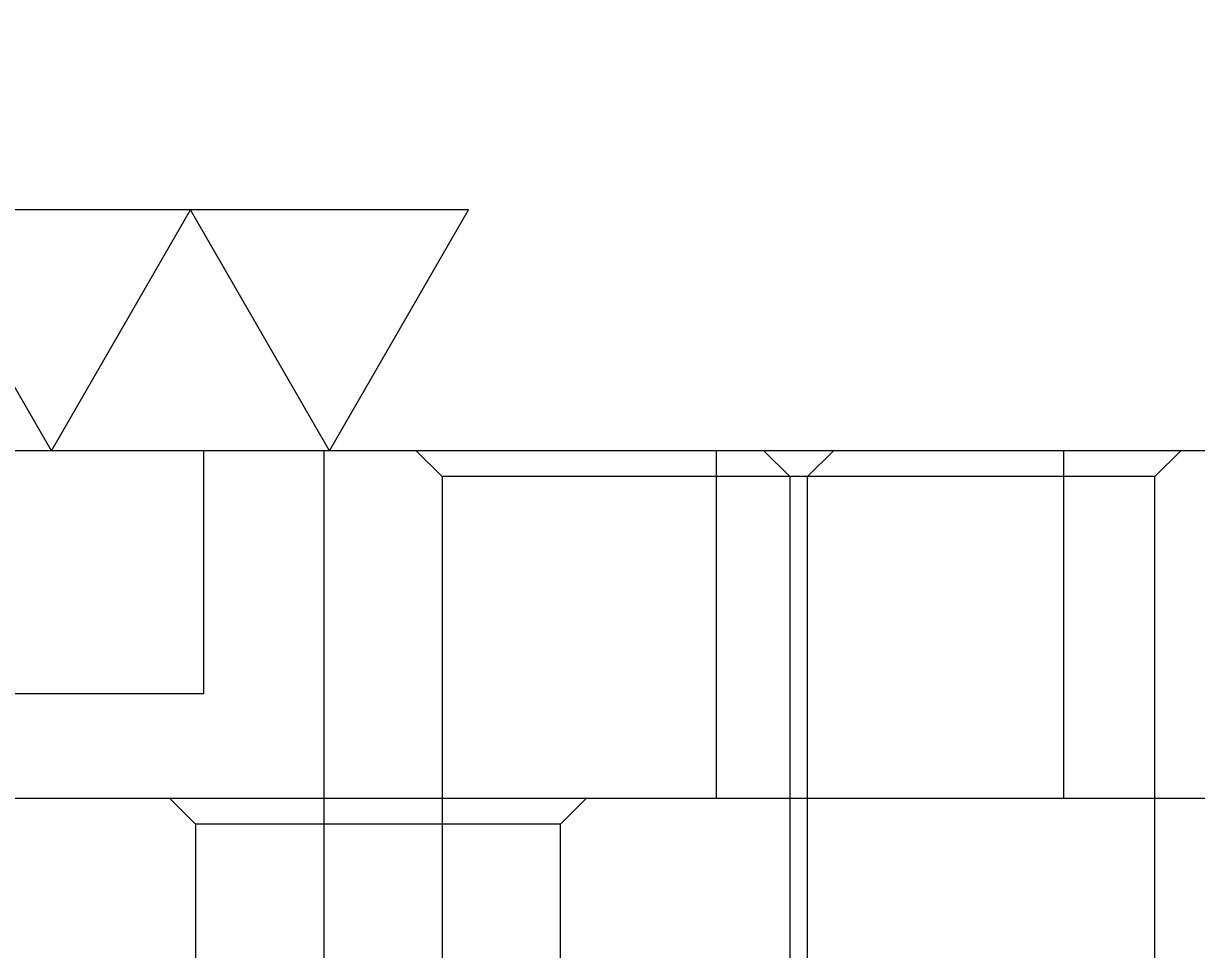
# Model space of a CAD drawing. Header units: millimetres. Extents: x 9328 to 11863, y 28633 to 29971.
# Drawn here: x 10223.64 to 10257.39, y 28815.1 to 28841.76 of the extents above; entities that cross this region are included whole.
import ezdxf

# ---------------------------------------------------------------- set-up
doc = ezdxf.new("R2010")
doc.units = ezdxf.units.MM
doc.linetypes.add('DASHED', pattern=[0])
doc.layers.add('dim', color=4, linetype='Continuous')
doc.layers.add('dim_temp', color=161, linetype='Continuous', lineweight=9)
doc.layers.add('LP', color=7, linetype='Continuous', true_color=0xffffff)
doc.styles.add('_PUG_ERP', font='txt')
doc.dimstyles.new('_PUG_ERP', dxfattribs={"dimtxt": 8, "dimasz": 1.5, "dimexe": 0.5, "dimexo": 0.5, "dimgap": 0.5, "dimtad": 1, "dimtxsty": '_PUG_ERP', "dimblk": 'CLOSEDBLANK', "dimcen": 0, "dimclrd": 4, "dimclre": 4, "dimclrt": 3, "dimazin": 3, "dimtfac": 1, "dimtmove": 0, "dimatfit": 3, "dimldrblk": 'CLOSEDBLANK', "dimlwd": 9, "dimlwe": 9})

# ---------------------------------------------------------------- blocks, each defined once
blk = doc.blocks.new('*D1274')
at = {"layer": 'Defpoints', "color": 0}
for p in [(11099.444, 28829.461), (11104.444, 28829.461), (9349.444, 28767.461)]:
    blk.add_point(p, dxfattribs=at)
at = {"layer": 'dim_temp', "color": 4, "lineweight": 9}
blk.add_line((11099.944, 28829.461), (11117.515, 28829.461), dxfattribs=at)
at = {"layer": 'dim_temp', "color": 3, "lineweight": 18, "insert": (11111.229, 28833.961), "char_height": 8, "attachment_point": 5, "style": '_PUG_ERP'}
blk.add_mtext('62', dxfattribs=at)
blk = doc.blocks.new('_ClosedBlank')
blk = doc.blocks.new('*D1280')
at = {"layer": 'Defpoints', "color": 0}
for p in [(11099.444, 28834.461), (11099.444, 28829.461), (9349.444, 28767.461)]:
    blk.add_point(p, dxfattribs=at)
at = {"layer": 'dim_temp', "color": 4, "lineweight": 9}
blk.add_line((11099.444, 28829.961), (11099.444, 28862.009), dxfattribs=at)
at = {"layer": 'dim_temp', "color": 3, "lineweight": 18, "insert": (11094.944, 28848.485), "char_height": 8, "attachment_point": 5, "rotation": 90, "style": '_PUG_ERP'}
blk.add_mtext('1750', dxfattribs=at)

msp = doc.modelspace()

# ---------------------------------------------------------------- linework, layer by layer
at = {"layer": 'dim', "color": 20, "linetype": 'Continuous', "lineweight": 18}
for p, q in [((10236.444, 28836.389), (10212.444, 28836.389)), ((10224.444, 28829.461), (10220.444, 28836.389)), ((10224.444, 28829.461), (10228.444, 28836.389)), ((10232.444, 28829.461), (10228.444, 28836.389)), ((10232.444, 28829.461), (10236.444, 28836.389))]:
    msp.add_line(p, q, dxfattribs=at)
at = {"layer": 'LP', "color": 135, "linetype": 'Continuous', "lineweight": 18}
msp.add_line((11006.444, 28829.461), (9442.444, 28829.461), dxfattribs=at)
at = {"layer": 'LP', "color": 31, "linetype": 'DASHED', "lineweight": 13, "ltscale": 1.77206}
for q in [(10228.832, 28829.461), (10196.829, 28822.461)]:
    msp.add_line((10228.832, 28822.461), q, dxfattribs=at)
at = {"layer": 'LP', "color": 5, "linetype": 'DASHED', "lineweight": 13, "ltscale": 1.77206}
for p, q in [((10232.296, 28799.461), (10232.296, 28829.461)), ((10234.944, 28829.461), (10235.691, 28828.714)), ((10244.944, 28829.461), (10245.691, 28828.714)), ((10246.197, 28828.714), (10246.944, 28829.461)), ((10256.197, 28828.714), (10256.944, 28829.461)), ((10235.691, 28828.714), (10235.691, 28799.461)), ((10246.197, 28828.714), (10235.691, 28828.714)), ((10245.691, 28828.714), (10245.691, 28799.461)), ((10246.197, 28799.461), (10246.197, 28828.714)), ((10256.197, 28828.714), (10246.197, 28828.714)), ((10256.197, 28799.461), (10256.197, 28828.714)), ((10227.844, 28819.461), (10228.591, 28818.714)), ((10239.097, 28818.714), (10239.844, 28819.461)), ((10228.591, 28818.714), (10228.591, 28778.881)), ((10239.097, 28818.714), (10228.591, 28818.714)), ((10239.097, 28778.881), (10239.097, 28818.714))]:
    msp.add_line(p, q, dxfattribs=at)
at = {"layer": 'LP', "color": 155, "linetype": 'DASHED', "lineweight": 13, "ltscale": 1.77206}
msp.add_line((10243.58, 28819.461), (10243.58, 28829.461), dxfattribs=at)
msp.add_line((10243.58, 28819.461), (10243.58, 28829.461), dxfattribs=at)
msp.add_line((10243.58, 28819.461), (10243.58, 28829.461), dxfattribs=at)
msp.add_line((10243.58, 28819.461), (10243.58, 28829.461), dxfattribs=at)
at = {"layer": 'LP', "color": 135, "linetype": 'DASHED', "lineweight": 13, "ltscale": 1.77206}
msp.add_line((10253.58, 28819.461), (10253.58, 28829.461), dxfattribs=at)
at = {"layer": 'LP', "color": 2, "linetype": 'DASHED', "lineweight": 13, "ltscale": 1.77206}
msp.add_line((10190.856, 28819.461), (10276.831, 28819.461), dxfattribs=at)

# ---------------------------------------------------------------- dimensions: what is measured, and where the dimension line sits
at = {"layer": 'dim_temp', "lineweight": 18}
for offset, dtype, picture, middle in [((0, 5), 1, '*D1280', (11094.944, 28848.485)), ((5, 0), 0, '*D1274', (11111.229, 28833.961))]:
    dim = msp.add_ordinate_dim(feature_location=(11099.444, 28829.461), offset=offset, dtype=dtype, origin=(9349.444, 28767.461), dimstyle='_PUG_ERP', dxfattribs=at)
    dim.commit()
    dim.dimension.update_dxf_attribs({"geometry": picture, "text_midpoint": middle})

doc.saveas('drawing.dxf')
